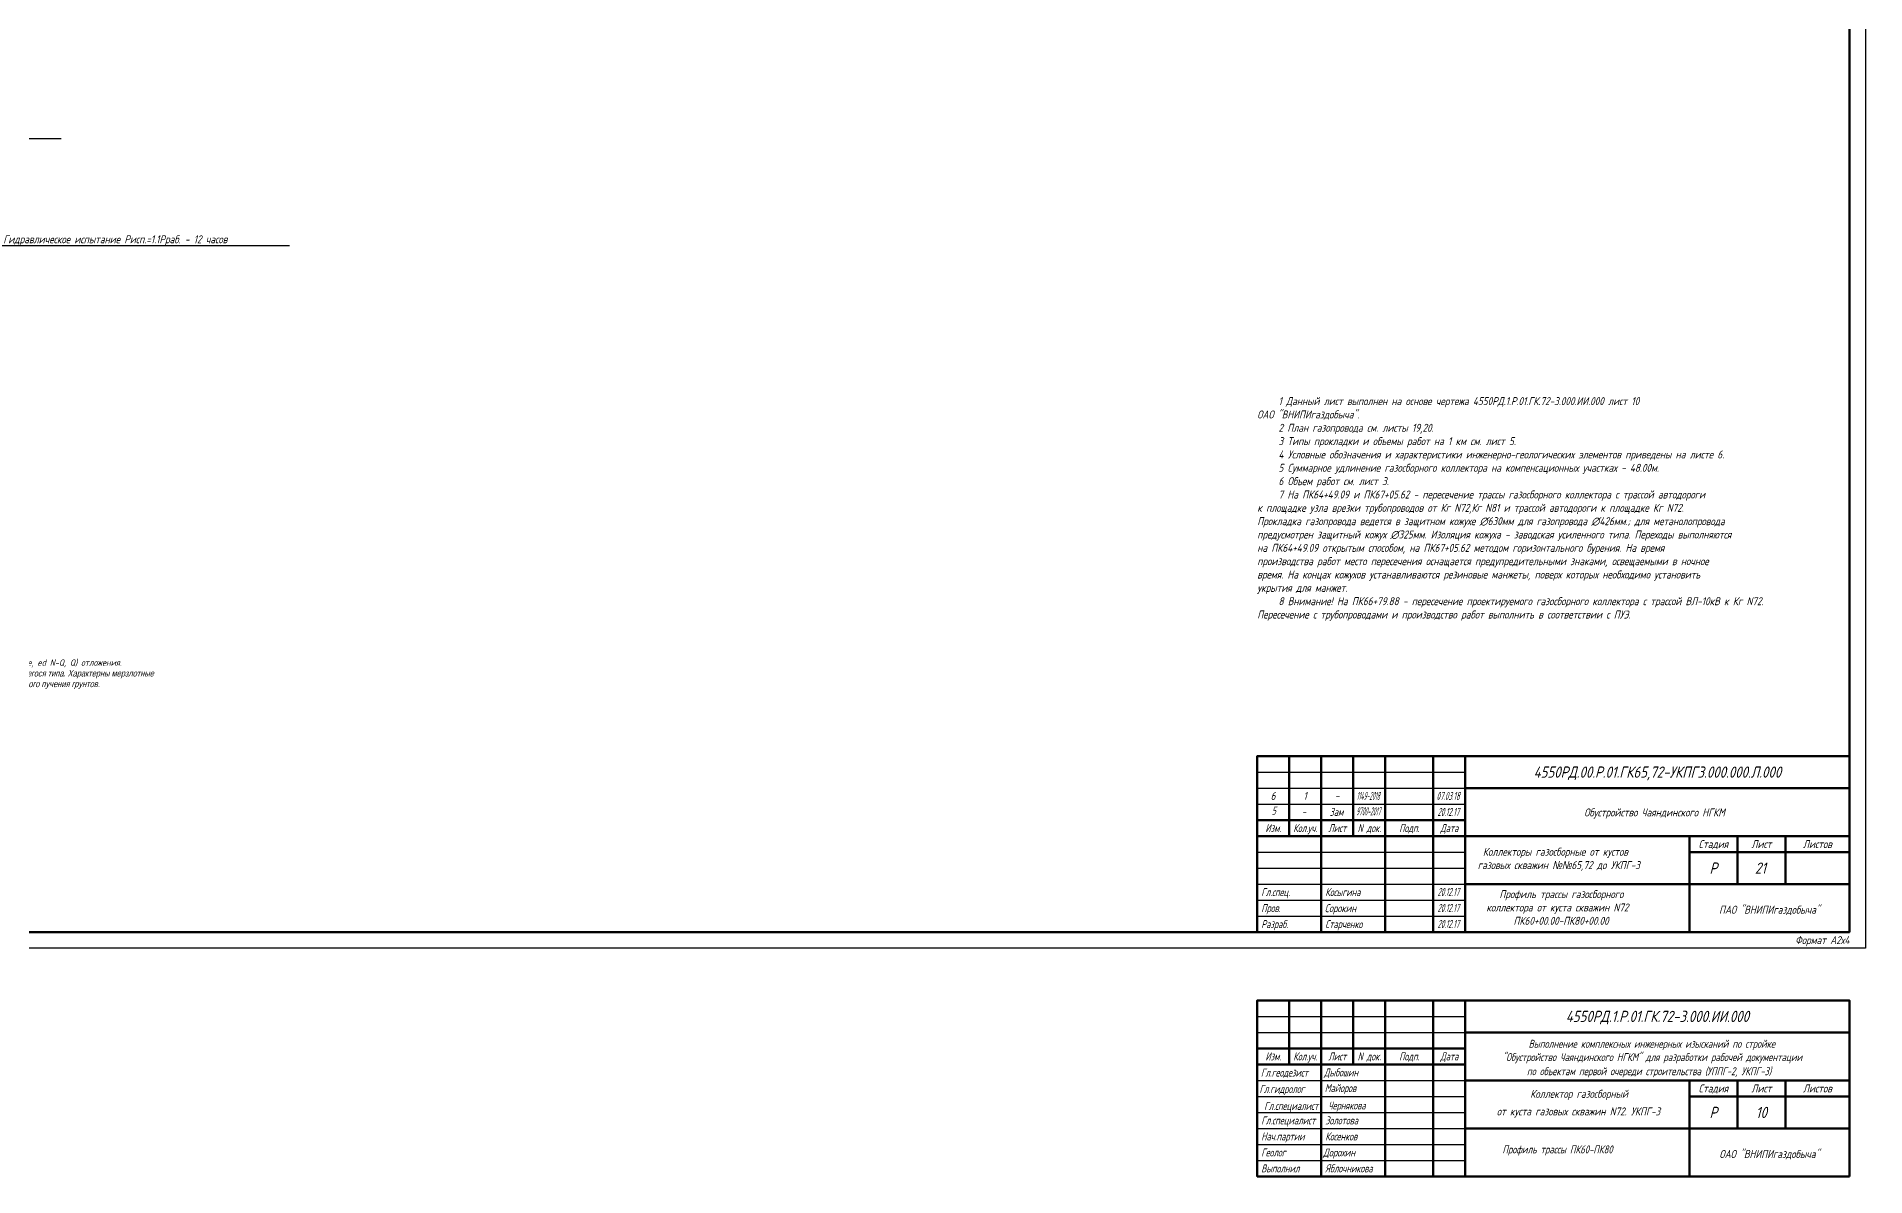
# Model space of a CAD drawing. Extents: x 0 to 1712, y -36 to 643.
# Drawn here: x 1141 to 1712, y -36 to 320 of the extents above; entities that cross this region are included whole.
import ezdxf
from ezdxf import colors
from ezdxf.entities.mleader import LeaderData, LeaderLine
from ezdxf.enums import TextEntityAlignment as Align
from ezdxf.math import Vec2, Vec3

# ---------------------------------------------------------------- set-up
doc = ezdxf.new("R2010")
doc.units = 0
for name, color, linetype in [('Изм.6', 6, 'Continuous'), ('ОМГ_текст', 1, 'Continuous'), ('ТХ-Л', 140, 'Continuous')]:
    doc.layers.add(name, color=color, linetype=linetype)
doc.layers.add('ИИ_ОФОРМЛЕНИЕ_025', color=7, linetype='Continuous', lineweight=25)
doc.layers.add('ИИ_ПРОФИЛЬ_025', color=7, linetype='Continuous', lineweight=25)
doc.styles.add('VNIPISIMPLEXCUR', font='simplex.shx', dxfattribs={"width": 0.8, "oblique": 15})

# ---------------------------------------------------------------- blocks, each defined once
blk = doc.blocks.new('ИИ03А2Х4')
at = {"color": 0, "linetype": 'Continuous', "lineweight": 25}
blk.add_lwpolyline([(0, 0), (0, 594), (1682, 594), (1682, 0)], close=True, dxfattribs=at)
at = {"color": 0, "linetype": 'Continuous', "lineweight": 50}
blk.add_lwpolyline([(20, 5), (20, 589), (1677, 589), (1677, 5)], close=True, dxfattribs=at)
at = {"color": 0, "linetype": 'Continuous', "style": 'VNIPISIMPLEXCUR', "oblique": 15, "width": 0.8, "flags": 8}
blk.add_attdef('FORMAT', text='', height=2.5, dxfattribs=at).set_placement((1677, 1.25), align=Align.RIGHT)
blk = doc.blocks.new('ИИ01001')
at = {"color": 0, "linetype": 'Continuous', "lineweight": 50, "flags": 128}
blk.add_lwpolyline([(0, 0), (-185, 0), (-185, 55), (0, 55)], close=True, dxfattribs=at)
for points in [[(-175, 35), (-175, 55)], [(-165, 0), (-165, 55)], [(-155, 35), (-155, 55)], [(-145, 0), (-145, 55)], [(-130, 0), (-130, 55)], [(-120, 0), (-120, 55)], [(-185, 40), (-120, 40)], [(-120, 45), (0, 45)], [(-185, 35), (-120, 35)], [(-120, 30), (0, 30)], [(-50, 0), (-50, 30)], [(-35, 15), (-35, 30)], [(-20, 15), (-20, 30)], [(-50, 25), (0, 25)], [(-120, 15), (0, 15)]]:
    blk.add_lwpolyline(points, dxfattribs=at)
at = {"color": 0, "linetype": 'Continuous', "lineweight": 25, "flags": 128}
for points in [[(-185, 50), (-120, 50)], [(-185, 45), (-120, 45)], [(-185, 30), (-120, 30)], [(-185, 25), (-120, 25)], [(-185, 20), (-120, 20)], [(-185, 15), (-120, 15)], [(-185, 10), (-120, 10)], [(-185, 5), (-120, 5)]]:
    blk.add_lwpolyline(points, dxfattribs=at)
at = {"color": 0, "lineweight": 25, "style": 'VNIPISIMPLEXCUR', "oblique": 15}
for s, width, p in [('Изм.', 0.7, (-180, 36.25)), ('Кол.уч.', 0.7, (-170, 36.25)), ('Лист', 0.7, (-160, 36.25)), ('N док.', 0.7, (-150, 36.25)), ('Подп.', 0.7, (-137.5, 36.25)), ('Дата', 0.7, (-125, 36.25)), ('Стадия', 0.8, (-42.5, 26.25)), ('Лист', 0.8, (-27.5, 26.25)), ('Листов', 0.8, (-10, 26.25)), ('ОАО "ВНИПИгаздобыча"', 0.8, (-25, 5.75))]:
    blk.add_text(s, height=2.5, dxfattribs=dict(at, width=width)).set_placement(p, align=Align.CENTER)
at = {"color": 0, "lineweight": 25, "style": 'VNIPISIMPLEXCUR', "oblique": 15, "flags": 8}
for tag, width, p in [('А14_3', 0.7, (-180, 51.25)), ('А16_3', 0.7, (-160, 51.25)), ('А18_3', 0.7, (-137.5, 51.25)), ('А19_3', 0.5, (-125, 51.25)), ('А14_2', 0.7, (-180, 46.25)), ('А16_2', 0.7, (-160, 46.25)), ('А18_2', 0.7, (-137.5, 46.25)), ('А19_2', 0.5, (-125, 46.25)), ('А14_1', 0.7, (-180, 41.25)), ('А16_1', 0.7, (-160, 41.25)), ('А18_1', 0.7, (-137.5, 41.25)), ('А19_1', 0.5, (-125, 41.25)), ('А2_1', 0.8, (-60, 41.25)), ('А2_2', 0.8, (-60, 36.25)), ('А3_1', 0.8, (-85, 26.25)), ('А2_3', 0.8, (-60, 31.25)), ('А3_2', 0.8, (-85, 21.25)), ('А3_3', 0.8, (-85, 16.25)), ('А4_1', 0.8, (-85, 11.25)), ('А4_2', 0.8, (-85, 6.25)), ('А4_3', 0.8, (-85, 1.25))]:
    blk.add_attdef(tag, text='', height=2.5, dxfattribs=dict(at, width=width)).set_placement(p, align=Align.CENTER)
at = {"color": 0, "lineweight": 35, "style": 'VNIPISIMPLEXCUR', "oblique": 15, "width": 0.8, "flags": 8}
for tag, p in [('А1', (-60, 48.25)), ('А6', (-42.5, 18.25)), ('А7', (-27.5, 18.25)), ('А8', (-10, 18.25))]:
    blk.add_attdef(tag, text='', height=3.5, dxfattribs=at).set_placement(p, align=Align.CENTER)
at = {"color": 0, "lineweight": 25, "style": 'VNIPISIMPLEXCUR', "oblique": 15, "width": 0.7, "flags": 8}
for tag, p in [('А10_7', (-183.75, 31.25)), ('А10_6', (-183.75, 26.25)), ('А11_7', (-163.75, 31.25)), ('А11_6', (-163.75, 26.25)), ('А10_5', (-183.75, 21.25)), ('А11_5', (-163.75, 21.25)), ('А10_4', (-183.75, 16.25)), ('А11_4', (-163.75, 16.25)), ('А10_3', (-183.75, 11.25)), ('А11_3', (-163.75, 11.25)), ('А10_2', (-183.75, 6.25)), ('А11_2', (-163.75, 6.25)), ('А10_1', (-183.75, 1.25)), ('А11_1', (-163.75, 1.25))]:
    blk.add_attdef(tag, p, '', height=2.5, dxfattribs=at)

msp = doc.modelspace()

# ---------------------------------------------------------------- linework, layer by layer
at = {"layer": 'ИИ_ОФОРМЛЕНИЕ_025', "linetype": 'Continuous', "lineweight": 50, "flags": 128}
msp.add_lwpolyline([(1707.3976, 40.2274), (1522.3976, 40.2274), (1522.3976, 95.2274), (1707.3976, 95.2274)], close=True, dxfattribs=at)
for points in [[(1532.3976, 70.2274), (1532.3976, 95.2274)], [(1542.3976, 40.2274), (1542.3976, 95.2274)], [(1552.3976, 70.2274), (1552.3976, 95.2274)], [(1562.3976, 40.2274), (1562.3976, 95.2274)], [(1577.3976, 40.2274), (1577.3976, 95.2274)], [(1587.3976, 40.2274), (1587.3976, 95.2274)], [(1587.3976, 85.2274), (1707.3976, 85.2274)], [(1522.3976, 75.2274), (1587.3976, 75.2274)], [(1522.3976, 70.2274), (1587.3976, 70.2274)], [(1587.3976, 70.2274), (1707.3976, 70.2274)], [(1657.3976, 40.2274), (1657.3976, 70.2274)], [(1672.3976, 55.2274), (1672.3976, 70.2274)], [(1687.3976, 55.2274), (1687.3976, 70.2274)], [(1657.3976, 65.2274), (1707.3976, 65.2274)], [(1587.3976, 55.2274), (1707.3976, 55.2274)]]:
    msp.add_lwpolyline(points, dxfattribs=at)
at = {"layer": 'ИИ_ОФОРМЛЕНИЕ_025', "linetype": 'Continuous', "lineweight": 25, "flags": 128}
for points in [[(1522.3976, 90.2274), (1587.3976, 90.2274)], [(1522.3976, 85.2274), (1587.3976, 85.2274)], [(1522.3976, 80.2274), (1587.3976, 80.2274)], [(1522.3976, 70.2274), (1587.3976, 70.2274)], [(1522.3976, 65.2274), (1587.3976, 65.2274)], [(1522.3976, 60.2274), (1587.3976, 60.2274)], [(1522.3976, 55.2274), (1587.3976, 55.2274)], [(1522.3976, 50.2274), (1587.3976, 50.2274)], [(1522.3976, 45.2274), (1587.3976, 45.2274)]]:
    msp.add_lwpolyline(points, dxfattribs=at)
at = {"layer": 'ТХ-Л', "flags": 128}
msp.add_lwpolyline([(1095.4792, 313.2274), (1101.603, 288.1658), (1148.692, 288.1658)], dxfattribs=at)
at = {"layer": 'ТХ-Л', "ltscale": 100}
msp.add_lwpolyline([(1220.0821, 254.661), (1118.9784, 254.661)], dxfattribs=at)

# ---------------------------------------------------------------- block references
at = {"layer": 'ИИ_ОФОРМЛЕНИЕ_025'}
msp.add_blockref('ИИ03А2Х4', (30.3976, 35.2274), dxfattribs=at).add_auto_attribs({'FORMAT': 'Формат А2х4'})
ref = msp.add_blockref('ИИ01001', (1707.3976, -36.1017), dxfattribs=at)
ref.add_attrib('А1', '4550РД.1.Р.01.ГК.72-3.000.ИИ.000', dxfattribs={"layer": '0', "color": 0, "linetype": 'Continuous', "lineweight": 35, "height": 3.5, "style": 'VNIPISIMPLEXCUR', "oblique": 15, "width": 0.8, "flags": 8}).set_placement((1647.3976, 12.1483), align=Align.CENTER)
ref.add_attrib('А2_1', 'Выполнение комплексных инженерных изысканий по стройке', dxfattribs={"layer": '0', "color": 0, "linetype": 'Continuous', "lineweight": 25, "height": 2.5, "style": 'VNIPISIMPLEXCUR', "oblique": 15, "width": 0.75, "flags": 8}).set_placement((1645.6521, 4.0796), align=Align.CENTER)
ref.add_attrib('А2_2', ' "Обустройство Чаяндинского НГКМ" для разработки рабочей документации  ', dxfattribs={"layer": '0', "color": 0, "linetype": 'Continuous', "lineweight": 25, "height": 2.5, "style": 'VNIPISIMPLEXCUR', "oblique": 15, "width": 0.75, "flags": 8}).set_placement((1646.4454, -0.0799), align=Align.CENTER)
ref.add_attrib('А2_3', 'по объектам первой очереди строительства (УППГ-2, УКПГ-3)', dxfattribs={"layer": '0', "color": 0, "linetype": 'Continuous', "lineweight": 25, "height": 2.5, "style": 'VNIPISIMPLEXCUR', "oblique": 15, "width": 0.75, "flags": 8}).set_placement((1644.7977, -4.4893), align=Align.CENTER)
ref.add_attrib('А3_1', 'Коллектор газосборный', dxfattribs={"layer": '0', "color": 0, "linetype": 'Continuous', "lineweight": 25, "height": 2.5, "style": 'VNIPISIMPLEXCUR', "oblique": 15, "width": 0.8, "flags": 8}).set_placement((1622.9417, -11.5539), align=Align.CENTER)
ref.add_attrib('А3_2', 'от куста газовых скважин N72. УКПГ-3', dxfattribs={"layer": '0', "color": 0, "linetype": 'Continuous', "lineweight": 25, "height": 2.5, "style": 'VNIPISIMPLEXCUR', "oblique": 15, "width": 0.8, "flags": 8}).set_placement((1622.7479, -17.04), align=Align.CENTER)
ref.add_attrib('А4_2', 'Профиль трассы ПК60-ПК80', (1598.9854, -28.9058), dxfattribs={"layer": '0', "color": 0, "linetype": 'Continuous', "lineweight": 25, "height": 2.5, "style": 'VNIPISIMPLEXCUR', "oblique": 15, "width": 0.75, "flags": 8})
ref.add_attrib('А6', 'Р', dxfattribs={"layer": '0', "color": 0, "linetype": 'Continuous', "lineweight": 35, "height": 3.5, "style": 'VNIPISIMPLEXCUR', "oblique": 15, "width": 0.8, "flags": 8}).set_placement((1664.8976, -17.8517), align=Align.CENTER)
ref.add_attrib('А7', '10', dxfattribs={"layer": '0', "color": 0, "linetype": 'Continuous', "lineweight": 35, "height": 3.5, "style": 'VNIPISIMPLEXCUR', "oblique": 15, "width": 0.8, "flags": 8}).set_placement((1679.8976, -17.8517), align=Align.CENTER)
ref.add_attrib('А10_1', 'Выполнил', (1523.6476, -34.8517), dxfattribs={"layer": '0', "color": 0, "linetype": 'Continuous', "lineweight": 25, "height": 2.5, "style": 'VNIPISIMPLEXCUR', "oblique": 15, "width": 0.7, "flags": 8})
ref.add_attrib('А11_1', 'Яблочникова', (1543.6476, -34.8517), dxfattribs={"layer": '0', "color": 0, "linetype": 'Continuous', "lineweight": 25, "height": 2.5, "style": 'VNIPISIMPLEXCUR', "oblique": 15, "width": 0.7, "flags": 8})
ref.add_attrib('А10_2', 'Геолог', (1523.6476, -29.8517), dxfattribs={"layer": '0', "color": 0, "linetype": 'Continuous', "lineweight": 25, "height": 2.5, "style": 'VNIPISIMPLEXCUR', "oblique": 15, "width": 0.7, "flags": 8})
ref.add_attrib('А11_2', 'Дорохин', (1542.9904, -29.8773), dxfattribs={"layer": '0', "color": 0, "linetype": 'Continuous', "lineweight": 25, "height": 2.5, "style": 'VNIPISIMPLEXCUR', "oblique": 15, "width": 0.75, "flags": 8})
ref.add_attrib('А10_3', 'Нач.партии', (1523.6476, -24.8517), dxfattribs={"layer": '0', "color": 0, "linetype": 'Continuous', "lineweight": 25, "height": 2.5, "style": 'VNIPISIMPLEXCUR', "oblique": 15, "width": 0.7, "flags": 8})
ref.add_attrib('А11_3', 'Косенков', (1543.6476, -24.8517), dxfattribs={"layer": '0', "color": 0, "linetype": 'Continuous', "lineweight": 25, "height": 2.5, "style": 'VNIPISIMPLEXCUR', "oblique": 15, "width": 0.7, "flags": 8})
ref.add_attrib('А10_4', 'Гл.специалист', (1523.6476, -19.8517), dxfattribs={"layer": '0', "color": 0, "linetype": 'Continuous', "lineweight": 25, "height": 2.5, "style": 'VNIPISIMPLEXCUR', "oblique": 15, "width": 0.65, "flags": 8})
ref.add_attrib('А11_4', 'Золотова ', (1543.6476, -19.8517), dxfattribs={"layer": '0', "color": 0, "linetype": 'Continuous', "lineweight": 25, "height": 2.5, "style": 'VNIPISIMPLEXCUR', "oblique": 15, "width": 0.7, "flags": 8})
ref.add_attrib('А10_5', 'Гл.специалист', dxfattribs={"layer": '0', "color": 0, "linetype": 'Continuous', "lineweight": 25, "height": 2.5, "style": 'VNIPISIMPLEXCUR', "oblique": 15, "width": 0.65, "flags": 8}).set_placement((1532.9985, -15.3311), align=Align.CENTER)
ref.add_attrib('А11_5', 'Чернякова', dxfattribs={"layer": '0', "color": 0, "linetype": 'Continuous', "lineweight": 25, "height": 2.5, "style": 'VNIPISIMPLEXCUR', "oblique": 15, "width": 0.7, "flags": 8}).set_placement((1550.409, -15.1865), align=Align.CENTER)
ref.add_attrib('А10_6', 'Гл.гидролог', (1523.0916, -10.0297), dxfattribs={"layer": '0', "color": 0, "linetype": 'Continuous', "lineweight": 25, "height": 2.5, "style": 'VNIPISIMPLEXCUR', "oblique": 15, "width": 0.7, "flags": 8})
ref.add_attrib('А11_6', 'Майоров', (1543.4879, -9.7405), dxfattribs={"layer": '0', "color": 0, "linetype": 'Continuous', "lineweight": 25, "height": 2.5, "style": 'VNIPISIMPLEXCUR', "oblique": 15, "width": 0.7, "flags": 8})
ref.add_attrib('А10_7', 'Гл.геодезист', (1523.5448, -4.9119), dxfattribs={"layer": '0', "color": 0, "linetype": 'Continuous', "lineweight": 25, "height": 2.5, "style": 'VNIPISIMPLEXCUR', "oblique": 15, "width": 0.7, "flags": 8})
ref.add_attrib('А11_7', 'Дыбошин', (1543.2816, -4.8665), dxfattribs={"layer": '0', "color": 0, "linetype": 'Continuous', "lineweight": 25, "height": 2.5, "style": 'VNIPISIMPLEXCUR', "oblique": 15, "width": 0.7, "flags": 8})

# ---------------------------------------------------------------- texts
at = {"color": 4, "ltscale": 100, "insert": (1587.3976, 66.5778), "char_height": 2.5, "attachment_point": 1, "style": 'VNIPISIMPLEXCUR'}
msp.add_mtext_dynamic_manual_height_columns('\\pi5.4906;Коллекторы газосборные от кустов \\P\\pi3.8713;газовых скважин {\\fArial|b0|i0|c204|p34;№№}65,72 до УКПГ-3', width=69.07635, gutter_width=25, heights=[13.5031], dxfattribs=at)
at = {"layer": 'Изм.6', "linetype": 'Continuous', "lineweight": 25, "style": 'VNIPISIMPLEXCUR', "oblique": 15}
for s, width, p in [('6', 0.8, (1527.337, 82.7893)), ('1', 0.8, (1537.337, 82.7893)), ('-', 0.8, (1547.337, 82.7893)), ('1149-2018', 0.4, (1557.0385, 82.7893)), ('07.03.18', 0.5, (1582.0385, 82.7893))]:
    msp.add_text(s, height=2.5, dxfattribs=dict(at, width=width)).set_placement(p, align=Align.MIDDLE_CENTER)
at = {"layer": 'ИИ_ОФОРМЛЕНИЕ_025', "linetype": 'Continuous', "ltscale": 100, "style": 'VNIPISIMPLEXCUR', "oblique": 15, "width": 0.8}
for s, height, p in [('4550РД.00.Р.01.ГК65,72-УКПГ3.000.000.Л.000', 3.5, (1647.3976, 88.4774)), ('Обустройство Чаяндинского НГКМ', 2.5, (1646.502, 76.3732)), ('Р', 3.5, (1664.8976, 58.4774)), ('21', 3.5, (1679.6039, 58.4774))]:
    msp.add_text(s, height=height, dxfattribs=at).set_placement(p, align=Align.CENTER)
at = {"layer": 'ИИ_ОФОРМЛЕНИЕ_025', "lineweight": 25, "style": 'VNIPISIMPLEXCUR', "oblique": 15}
for s, width, p in [('Изм.', 0.7, (1527.3976, 71.4774)), ('Кол.уч.', 0.7, (1537.3976, 71.4774)), ('Лист', 0.7, (1547.3976, 71.4774)), ('N док.', 0.7, (1557.3976, 71.4774)), ('Подп.', 0.7, (1569.8976, 71.4774)), ('Дата', 0.7, (1582.3976, 71.4774)), ('Стадия', 0.8, (1664.8976, 66.4774)), ('Лист', 0.8, (1679.8976, 66.4774)), ('Листов', 0.8, (1697.3976, 66.4774)), ('ПАО "ВНИПИгаздобыча"', 0.8, (1682.3976, 45.9774))]:
    msp.add_text(s, height=2.5, dxfattribs=dict(at, width=width)).set_placement(p, align=Align.CENTER)
at = {"layer": 'ИИ_ОФОРМЛЕНИЕ_025', "linetype": 'Continuous', "ltscale": 100, "style": 'VNIPISIMPLEXCUR', "oblique": 15}
for s, width, p in [('Гл.спец.', 0.7, (1523.6476, 51.4774)), ('Косыгина', 0.7, (1543.6476, 51.4774)), ('Пров.', 0.7, (1523.6476, 46.4774)), ('Сорокин', 0.75, (1543.5051, 46.4519)), ('Разраб.', 0.7, (1523.6476, 41.4774)), ('Старченко', 0.7, (1543.6476, 41.4774))]:
    msp.add_text(s, height=2.5, dxfattribs=dict(at, width=width)).set_placement(p)
at = {"layer": 'ИИ_ПРОФИЛЬ_025', "insert": (1126.9883, 125.423), "char_height": 2, "width": 100.419139, "attachment_point": 2, "style": 'VNIPISIMPLEXCUR'}
msp.add_mtext('Элювиальные, элювиально-делювиальные {\\A1;(e, ed N-Q, Q)} {\\A1;отложения.\\P\\Fc:\\3dservice\\simplex|c204;\\H0.99998x;Сплошное распространение ММГ. Мерзлота несливающегося типа. Характерны мерзлотные явления, связанные с процессами сезонного пучения грунтов.}', dxfattribs=at)
at = {"layer": 'ОМГ_текст', "color": 230, "linetype": 'Continuous', "lineweight": 25, "ltscale": 2, "insert": (1522.3976, 207.368), "char_height": 2.5, "width": 185, "attachment_point": 1, "style": 'VNIPISIMPLEXCUR'}
msp.add_mtext('{\\C7;     1 Данный лист выполнен на основе чертежа 4550РД.1.Р.01.ГК.72-3.000.ИИ.000 лист 10 \\PОАО "ВНИПИгаздобыча".\\P     2 План газопровода см. листы 19,20.\\P     3 Типы прокладки и объемы работ на 1 км см. лист 5.\\P     4 Условные обозначения и характеристики инженерно-геологических элементов приведены на листе 6. \\P    \\C1; \\C0;5\\Fromans|c204; Суммарное удлинение газосборного коллектора на компенсационных участках - 48.00м.\\Fromans|c0;\\P\\Fsimplex|c204;\\H0.99996x;\\C1;     \\C7;6 Объем работ см. лист 3.\\P\\C0;     7\\H0.99998x; На ПК64+49.09 и ПК67+05.62 - пересечение трассы газосборного коллектора с трассой автодороги \\Pк площадке узла врезки трубопроводов от Кг N72,Кг N81 и трассой автодороги к площадке Кг N72. \\PПрокладка газопровода ведется в защитном кожухе ∅630мм для газопровода ∅426мм.; для метанолопровода \\Pпредусмотрен защитный кожух ∅325мм. Изоляция кожуха - заводская усиленного типа. Переходы выполняются \\Pна ПК64+49.09 открытым способом, на ПК67+05.62 методом горизонтального бурения. На время \\Pпроизводства работ место пересечения оснащается предупредительными знаками, освещаемыми в ночное \\Pвремя. На концах кожухов устанавливаются резиновые манжеты, поверх которых необходимо установить \\Pукрытия для манжет.\\P\\H0.99998x;     8 \\H0.99998x;Внимание! На ПК66+79.88\\H0.99998x; - пересечение проектируемого газосборного коллектора с трассой ВЛ-10кВ к Кг N72. \\H0.99998x;Пересечение с трубопроводами и производство работ выполнить в соответствии с ПУЭ.}', dxfattribs=at)
at = {"layer": 'ТХ-Л', "style": 'VNIPISIMPLEXCUR', "oblique": 15, "width": 0.8}
msp.add_text('Гидравлическое испытание Рисп.=1.1Рраб. - 12 часов', height=2.5, dxfattribs=at).set_placement((1130.6448, 255.4287))
at = {"layer": 'ТХ-Л', "lineweight": 25, "style": 'VNIPISIMPLEXCUR', "oblique": 15}
for s, width, p in [('5', 0.7, (1527.5889, 76.9138)), ('-', 0.7, (1536.9354, 76.6279)), ('Зам', 0.7, (1547.1403, 76.5325)), ('9700-2017', 0.4, (1557.0754, 76.7232)), ('20.12.17', 0.5, (1582.0997, 76.5326)), ('20.12.17', 0.5, (1582.1001, 51.5326)), ('20.12.17', 0.5, (1582.0997, 46.5326)), ('20.12.17', 0.5, (1582.0997, 41.5348))]:
    msp.add_text(s, height=2.5, dxfattribs=dict(at, width=width)).set_placement(p, align=Align.CENTER)
at = {"layer": 'ТХ-Л', "insert": (1589.3279, 53.339), "char_height": 2.5, "attachment_point": 1, "style": 'VNIPISIMPLEXCUR'}
msp.add_mtext_dynamic_manual_height_columns('\\pi8.7181;Профиль трассы газосборного \\P\\pi4.6374;коллектора от куста скважин N72 \\P\\pi13.114;ПК60+00.00-ПК80+00.00', width=65.912396, gutter_width=12.5, heights=[0], dxfattribs=at)

# ---------------------------------------------------------------- leaders
at = {"layer": 'ТХ-Л', "linetype": 'Continuous', "ltscale": 100}
ml = msp.add_multileader_mtext('Standard', dxfattribs=at)
ml.set_content('1\\P', color=256, style='VNIPISIMPLEXCUR')
ml.set_leader_properties()
ml.build(insert=Vec2(0, 0))
ml.multileader.update_dxf_attribs({"leader_type": 0, "has_dogleg": 0, "text_left_attachment_type": 0, "text_right_attachment_type": 0, "dogleg_length": 0.36})
ctx = ml.context
ctx.base_point, ctx.char_height = Vec3(1488.3937, 608.9497), 3.5
ctx.left_attachment, ctx.right_attachment = 0, 0
notes = []
notes.append((ctx, [(0, (0, 0, 0), (0, 0), (1, 0), 1, [])]))
ctx.mtext.insert, ctx.mtext.flow_direction = Vec3(1490.3937, 608.9497), 5
for ctx, leaders in notes:
    for number, flags, end, landing, length, lines in leaders:
        leader = LeaderData()
        leader.index, (leader.has_last_leader_line, leader.has_dogleg_vector, leader.attachment_direction) = number, flags
        leader.last_leader_point, leader.dogleg_vector, leader.dogleg_length = Vec3(end), Vec3(landing), length
        for number, points, colour, breaks in lines:
            line = LeaderLine()
            line.index, line.vertices, line.color, line.breaks = number, Vec3.list(points), colors.encode_raw_color(colour), breaks
            leader.lines.append(line)
        ctx.leaders.append(leader)

doc.saveas('drawing.dxf')
